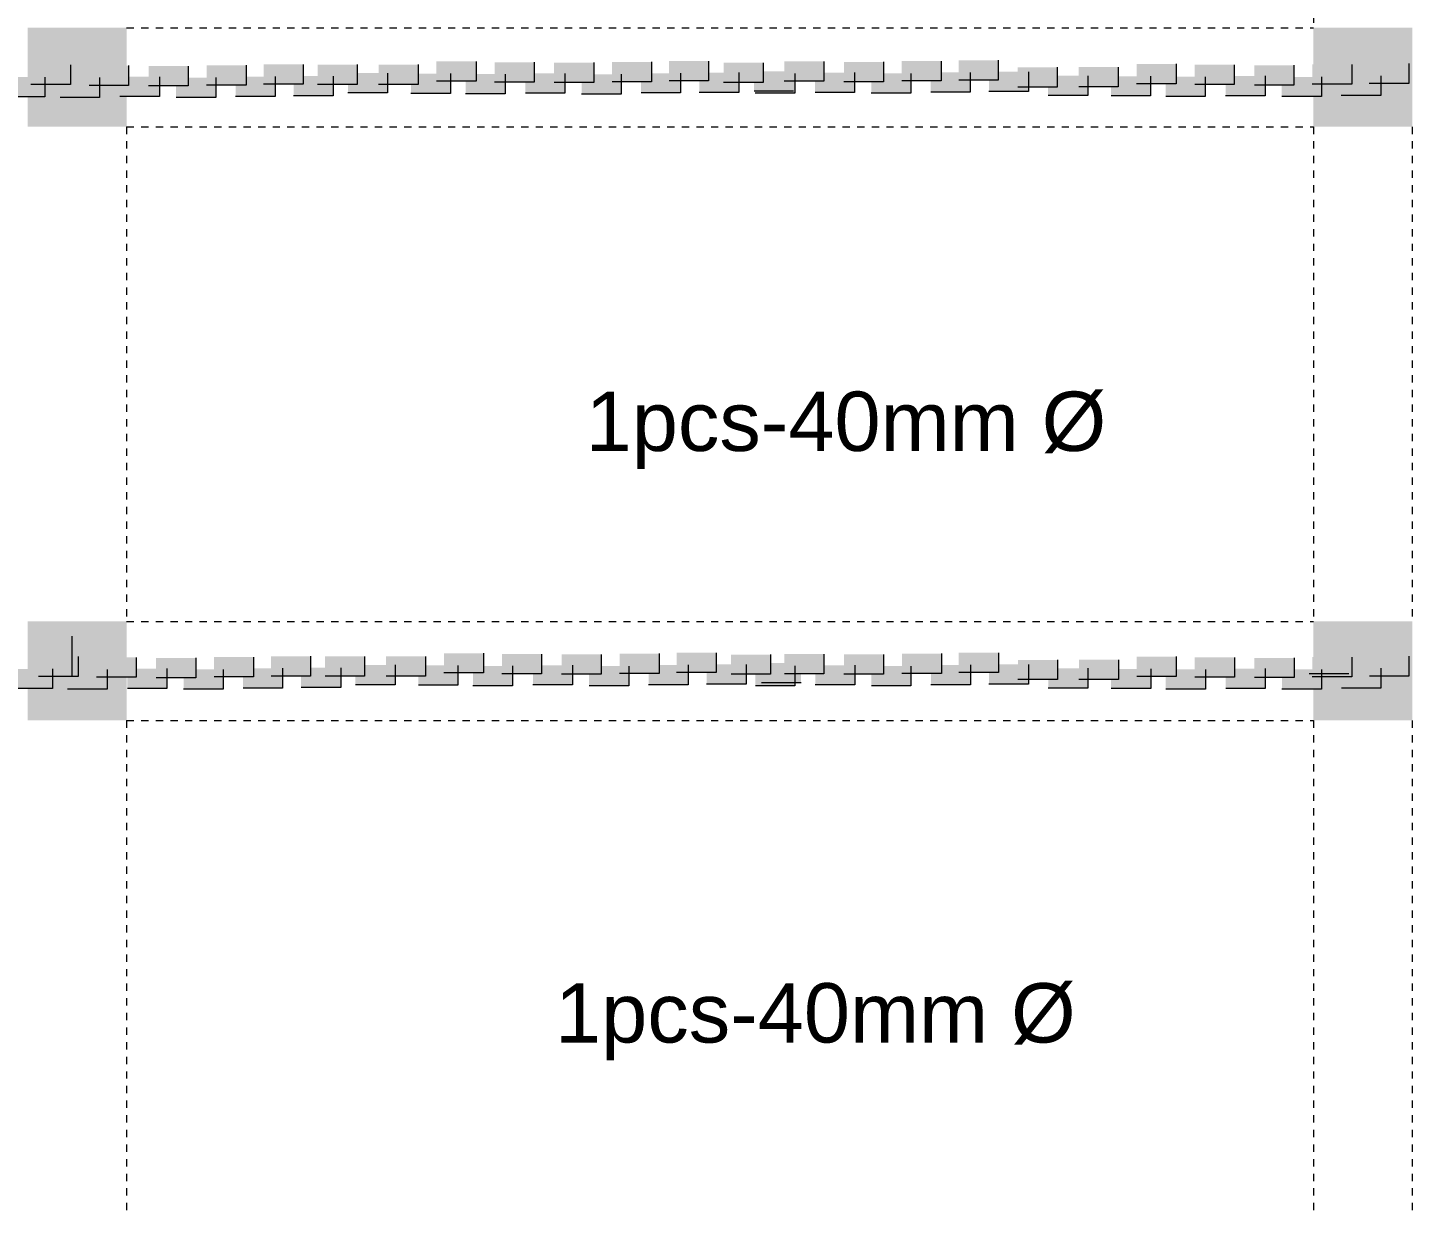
# Model space of a CAD drawing. Header units: millimetres. Extents: x 2391 to 3323, y 1596 to 2537.
# Drawn here: x 2815.74 to 2834.69, y 1876.64 to 1892.88 of the extents above; entities that cross this region are included whole.
import ezdxf

# ---------------------------------------------------------------- set-up
doc = ezdxf.new("R2010")
doc.units = ezdxf.units.MM
doc.linetypes.add('HIDDEN4', pattern=[0.09375, 0.0625, -0.03125])
doc.layers.add('columns', color=250, linetype='Continuous')
doc.layers.add('dimensions', color=203, linetype='Continuous')
doc.layers.add('PROPERTY LINES', color=140, linetype='HIDDEN4', lineweight=5)
doc.styles.get("Standard").update_dxf_attribs({"font": 'arial.ttf'})

msp = doc.modelspace()

# ---------------------------------------------------------------- hatches: boundary and pattern name
at = {"layer": 'columns', "linetype": 'ByBlock', "lineweight": 13}
h = msp.add_hatch(color=256, dxfattribs=at)
h.dxf.hatch_style = 1
h.paths.add_polyline_path([(2817.094, 1892.881), (2815.741, 1892.881), (2815.741, 1891.527), (2817.094, 1891.527)])
h = msp.add_hatch(color=256, dxfattribs=at)
h.dxf.hatch_style = 1
h.paths.add_polyline_path([(2834.693, 1892.881), (2833.339, 1892.881), (2833.339, 1891.527), (2834.693, 1891.527)])
h = msp.add_hatch(color=256, dxfattribs=at)
h.dxf.hatch_style = 1
h.paths.add_polyline_path([(2817.094, 1884.759), (2815.741, 1884.759), (2815.741, 1883.405), (2817.094, 1883.405)])
h = msp.add_hatch(color=256, dxfattribs=at)
h.dxf.hatch_style = 1
h.paths.add_polyline_path([(2834.693, 1884.759), (2833.339, 1884.759), (2833.339, 1883.405), (2834.693, 1883.405)])
at = {"layer": 'columns', "lineweight": 13, "ltscale": 0.25}
h = msp.add_hatch(color=256, dxfattribs=at)
h.dxf.hatch_style = 1
h.paths.add_polyline_path([(2816.496, 1884.148), (2816.496, 1883.606), (2815.955, 1883.606), (2815.955, 1884.148)])
at = {"layer": 'dimensions', "lineweight": 13, "ltscale": 0.25, "true_color": 0x000000}
h = msp.add_hatch(color=18, dxfattribs=at)
h.dxf.hatch_style = 1
h.paths.add_polyline_path([(2821.336, 1892.15), (2821.336, 1892.42), (2821.878, 1892.42), (2821.878, 1892.15)])
h = msp.add_hatch(color=18, dxfattribs=at)
h.dxf.hatch_style = 1
h.paths.add_polyline_path([(2822.131, 1892.138), (2822.131, 1892.409), (2822.672, 1892.409), (2822.672, 1892.138)])
h = msp.add_hatch(color=18, dxfattribs=at)
h.dxf.hatch_style = 1
h.paths.add_polyline_path([(2823.739, 1892.143), (2823.739, 1892.414), (2824.281, 1892.414), (2824.281, 1892.143)])
h = msp.add_hatch(color=18, dxfattribs=at)
h.dxf.hatch_style = 1
h.paths.add_polyline_path([(2824.52, 1892.154), (2824.52, 1892.425), (2825.061, 1892.425), (2825.061, 1892.154)])
h = msp.add_hatch(color=18, dxfattribs=at)
h.dxf.hatch_style = 1
h.paths.add_polyline_path([(2826.096, 1892.149), (2826.096, 1892.42), (2826.638, 1892.42), (2826.638, 1892.149)])
h = msp.add_hatch(color=18, dxfattribs=at)
h.dxf.hatch_style = 1
h.paths.add_polyline_path([(2826.912, 1892.143), (2826.912, 1892.414), (2827.454, 1892.414), (2827.454, 1892.143)])
h = msp.add_hatch(color=18, dxfattribs=at)
h.dxf.hatch_style = 1
h.paths.add_polyline_path([(2827.704, 1892.154), (2827.704, 1892.425), (2828.246, 1892.425), (2828.246, 1892.154)])
h = msp.add_hatch(color=18, dxfattribs=at)
h.dxf.hatch_style = 1
h.paths.add_polyline_path([(2828.485, 1892.165), (2828.485, 1892.436), (2829.026, 1892.436), (2829.026, 1892.165)])
h = msp.add_hatch(color=18, dxfattribs=at)
h.dxf.hatch_style = 1
h.paths.add_polyline_path([(2815.786, 1892.103), (2815.786, 1892.374), (2816.327, 1892.374), (2816.327, 1892.103)])
h = msp.add_hatch(color=18, dxfattribs=at)
h.dxf.hatch_style = 1
h.paths.add_polyline_path([(2816.58, 1892.091), (2816.58, 1892.362), (2817.122, 1892.362), (2817.122, 1892.091)])
h = msp.add_hatch(color=18, dxfattribs=at)
h.dxf.hatch_style = 1
h.paths.add_polyline_path([(2817.396, 1892.085), (2817.396, 1892.356), (2817.938, 1892.356), (2817.938, 1892.085)])
h = msp.add_hatch(color=18, dxfattribs=at)
h.dxf.hatch_style = 1
h.paths.add_polyline_path([(2818.189, 1892.096), (2818.189, 1892.367), (2818.73, 1892.367), (2818.73, 1892.096)])
h = msp.add_hatch(color=18, dxfattribs=at)
h.dxf.hatch_style = 1
h.paths.add_polyline_path([(2818.969, 1892.107), (2818.969, 1892.378), (2819.511, 1892.378), (2819.511, 1892.107)])
h = msp.add_hatch(color=18, dxfattribs=at)
h.dxf.hatch_style = 1
h.paths.add_polyline_path([(2819.381, 1891.949), (2819.381, 1892.22), (2819.923, 1892.22), (2819.923, 1891.949)])
h = msp.add_hatch(color=18, dxfattribs=at)
h.dxf.hatch_style = 1
h.paths.add_polyline_path([(2819.708, 1892.105), (2819.708, 1892.376), (2820.25, 1892.376), (2820.25, 1892.105)])
h = msp.add_hatch(color=18, dxfattribs=at)
h.dxf.hatch_style = 1
h.paths.add_polyline_path([(2820.125, 1891.989), (2820.125, 1892.26), (2820.666, 1892.26), (2820.666, 1891.989)])
h = msp.add_hatch(color=18, dxfattribs=at)
h.dxf.hatch_style = 1
h.paths.add_polyline_path([(2820.544, 1892.106), (2820.544, 1892.377), (2821.086, 1892.377), (2821.086, 1892.106)])
h = msp.add_hatch(color=18, dxfattribs=at)
h.dxf.hatch_style = 1
h.paths.add_polyline_path([(2820.986, 1891.982), (2820.986, 1892.253), (2821.527, 1892.253), (2821.527, 1891.982)])
h = msp.add_hatch(color=18, dxfattribs=at)
h.dxf.hatch_style = 1
h.paths.add_polyline_path([(2821.734, 1891.975), (2821.734, 1892.246), (2822.275, 1892.246), (2822.275, 1891.975)])
h = msp.add_hatch(color=18, dxfattribs=at)
h.dxf.hatch_style = 1
h.paths.add_polyline_path([(2822.554, 1891.985), (2822.554, 1892.256), (2823.095, 1892.256), (2823.095, 1891.985)])
h = msp.add_hatch(color=18, dxfattribs=at)
h.dxf.hatch_style = 1
h.paths.add_polyline_path([(2822.947, 1892.132), (2822.947, 1892.403), (2823.488, 1892.403), (2823.488, 1892.132)])
h = msp.add_hatch(color=18, dxfattribs=at)
h.dxf.hatch_style = 1
h.paths.add_polyline_path([(2823.323, 1891.974), (2823.323, 1892.245), (2823.864, 1892.245), (2823.864, 1891.974)])
h = msp.add_hatch(color=18, dxfattribs=at)
h.dxf.hatch_style = 1
h.paths.add_polyline_path([(2824.137, 1891.989), (2824.137, 1892.259), (2824.678, 1892.259), (2824.678, 1891.989)])
h = msp.add_hatch(color=18, dxfattribs=at)
h.dxf.hatch_style = 1
h.paths.add_polyline_path([(2824.932, 1891.996), (2824.932, 1892.267), (2825.473, 1892.267), (2825.473, 1891.996)])
h = msp.add_hatch(color=18, dxfattribs=at)
h.dxf.hatch_style = 1
h.paths.add_polyline_path([(2825.266, 1892.131), (2825.266, 1892.402), (2825.808, 1892.402), (2825.808, 1892.131)])
h = msp.add_hatch(color=18, dxfattribs=at)
h.dxf.hatch_style = 1
h.paths.add_polyline_path([(2825.683, 1892.015), (2825.683, 1892.286), (2826.224, 1892.286), (2826.224, 1892.015)])
h = msp.add_hatch(color=18, dxfattribs=at)
h.dxf.hatch_style = 1
h.paths.add_polyline_path([(2825.699, 1891.986), (2825.699, 1892.257), (2826.241, 1892.257), (2826.241, 1891.986)])
h = msp.add_hatch(color=18, dxfattribs=at)
h.dxf.hatch_style = 1
h.paths.add_polyline_path([(2826.519, 1891.997), (2826.519, 1892.267), (2827.06, 1892.267), (2827.06, 1891.997)])
h = msp.add_hatch(color=18, dxfattribs=at)
h.dxf.hatch_style = 1
h.paths.add_polyline_path([(2827.288, 1891.985), (2827.288, 1892.256), (2827.829, 1892.256), (2827.829, 1891.985)])
h = msp.add_hatch(color=18, dxfattribs=at)
h.dxf.hatch_style = 1
h.paths.add_polyline_path([(2828.102, 1892), (2828.102, 1892.27), (2828.643, 1892.27), (2828.643, 1892)])
h = msp.add_hatch(color=18, dxfattribs=at)
h.dxf.hatch_style = 1
h.paths.add_polyline_path([(2828.897, 1892.007), (2828.897, 1892.278), (2829.439, 1892.278), (2829.439, 1892.007)])
h = msp.add_hatch(color=18, dxfattribs=at)
h.dxf.hatch_style = 1
h.paths.add_polyline_path([(2829.292, 1892.07), (2829.292, 1892.341), (2829.834, 1892.341), (2829.834, 1892.07)])
h = msp.add_hatch(color=18, dxfattribs=at)
h.dxf.hatch_style = 1
h.paths.add_polyline_path([(2829.708, 1891.954), (2829.708, 1892.225), (2830.25, 1892.225), (2830.25, 1891.954)])
h = msp.add_hatch(color=18, dxfattribs=at)
h.dxf.hatch_style = 1
h.paths.add_polyline_path([(2830.128, 1892.071), (2830.128, 1892.342), (2830.669, 1892.342), (2830.669, 1892.071)])
h = msp.add_hatch(color=18, dxfattribs=at)
h.dxf.hatch_style = 1
h.paths.add_polyline_path([(2830.57, 1891.947), (2830.57, 1892.218), (2831.111, 1892.218), (2831.111, 1891.947)])
h = msp.add_hatch(color=18, dxfattribs=at)
h.dxf.hatch_style = 1
h.paths.add_polyline_path([(2830.92, 1892.115), (2830.92, 1892.385), (2831.461, 1892.385), (2831.461, 1892.115)])
h = msp.add_hatch(color=18, dxfattribs=at)
h.dxf.hatch_style = 1
h.paths.add_polyline_path([(2831.715, 1892.103), (2831.715, 1892.374), (2832.256, 1892.374), (2832.256, 1892.103)])
h = msp.add_hatch(color=18, dxfattribs=at)
h.dxf.hatch_style = 1
h.paths.add_polyline_path([(2832.137, 1891.95), (2832.137, 1892.221), (2832.679, 1892.221), (2832.679, 1891.95)])
h = msp.add_hatch(color=18, dxfattribs=at)
h.dxf.hatch_style = 1
h.paths.add_polyline_path([(2832.531, 1892.097), (2832.531, 1892.368), (2833.072, 1892.368), (2833.072, 1892.097)])
h = msp.add_hatch(color=18, dxfattribs=at)
h.dxf.hatch_style = 1
h.paths.add_polyline_path([(2833.323, 1892.108), (2833.323, 1892.379), (2833.864, 1892.379), (2833.864, 1892.108)])
h = msp.add_hatch(color=18, dxfattribs=at)
h.dxf.hatch_style = 1
h.paths.add_polyline_path([(2833.72, 1891.953), (2833.72, 1892.224), (2834.262, 1892.224), (2834.262, 1891.953)])
h = msp.add_hatch(color=18, dxfattribs=at)
h.dxf.hatch_style = 1
h.paths.add_polyline_path([(2834.103, 1892.119), (2834.103, 1892.39), (2834.645, 1892.39), (2834.645, 1892.119)])
h = msp.add_hatch(color=18, dxfattribs=at)
h.dxf.hatch_style = 1
h.paths.add_polyline_path([(2815.435, 1891.935), (2815.435, 1892.206), (2815.977, 1892.206), (2815.977, 1891.935)])
h = msp.add_hatch(color=18, dxfattribs=at)
h.dxf.hatch_style = 1
h.paths.add_polyline_path([(2816.183, 1891.928), (2816.183, 1892.199), (2816.725, 1892.199), (2816.725, 1891.928)])
h = msp.add_hatch(color=18, dxfattribs=at)
h.dxf.hatch_style = 1
h.paths.add_polyline_path([(2817.003, 1891.939), (2817.003, 1892.21), (2817.545, 1892.21), (2817.545, 1891.939)])
h = msp.add_hatch(color=18, dxfattribs=at)
h.dxf.hatch_style = 1
h.paths.add_polyline_path([(2817.772, 1891.927), (2817.772, 1892.198), (2818.314, 1892.198), (2818.314, 1891.927)])
h = msp.add_hatch(color=18, dxfattribs=at)
h.dxf.hatch_style = 1
h.paths.add_polyline_path([(2818.586, 1891.942), (2818.586, 1892.213), (2819.128, 1892.213), (2819.128, 1891.942)])
h = msp.add_hatch(color=18, dxfattribs=at)
h.dxf.hatch_style = 1
h.paths.add_polyline_path([(2831.318, 1891.94), (2831.318, 1892.21), (2831.859, 1892.21), (2831.859, 1891.94)])
h = msp.add_hatch(color=18, dxfattribs=at)
h.dxf.hatch_style = 1
h.paths.add_polyline_path([(2832.906, 1891.939), (2832.906, 1892.209), (2833.448, 1892.209), (2833.448, 1891.939)])
h = msp.add_hatch(color=18, dxfattribs=at)
h.dxf.hatch_style = 1
h.paths.add_polyline_path([(2815.888, 1884.008), (2815.888, 1884.279), (2816.43, 1884.279), (2816.43, 1884.008)])
h = msp.add_hatch(color=18, dxfattribs=at)
h.dxf.hatch_style = 1
h.paths.add_polyline_path([(2816.683, 1883.996), (2816.683, 1884.267), (2817.224, 1884.267), (2817.224, 1883.996)])
h = msp.add_hatch(color=18, dxfattribs=at)
h.dxf.hatch_style = 1
h.paths.add_polyline_path([(2817.499, 1883.99), (2817.499, 1884.261), (2818.04, 1884.261), (2818.04, 1883.99)])
h = msp.add_hatch(color=18, dxfattribs=at)
h.dxf.hatch_style = 1
h.paths.add_polyline_path([(2818.291, 1884.001), (2818.291, 1884.272), (2818.833, 1884.272), (2818.833, 1884.001)])
h = msp.add_hatch(color=18, dxfattribs=at)
h.dxf.hatch_style = 1
h.paths.add_polyline_path([(2819.072, 1884.012), (2819.072, 1884.283), (2819.613, 1884.283), (2819.613, 1884.012)])
h = msp.add_hatch(color=18, dxfattribs=at)
h.dxf.hatch_style = 1
h.paths.add_polyline_path([(2819.811, 1884.01), (2819.811, 1884.281), (2820.352, 1884.281), (2820.352, 1884.01)])
h = msp.add_hatch(color=18, dxfattribs=at)
h.dxf.hatch_style = 1
h.paths.add_polyline_path([(2820.647, 1884.011), (2820.647, 1884.282), (2821.188, 1884.282), (2821.188, 1884.011)])
h = msp.add_hatch(color=18, dxfattribs=at)
h.dxf.hatch_style = 1
h.paths.add_polyline_path([(2821.439, 1884.055), (2821.439, 1884.325), (2821.98, 1884.325), (2821.98, 1884.055)])
h = msp.add_hatch(color=18, dxfattribs=at)
h.dxf.hatch_style = 1
h.paths.add_polyline_path([(2822.233, 1884.043), (2822.233, 1884.314), (2822.775, 1884.314), (2822.775, 1884.043)])
h = msp.add_hatch(color=18, dxfattribs=at)
h.dxf.hatch_style = 1
h.paths.add_polyline_path([(2823.049, 1884.037), (2823.049, 1884.308), (2823.591, 1884.308), (2823.591, 1884.037)])
h = msp.add_hatch(color=18, dxfattribs=at)
h.dxf.hatch_style = 1
h.paths.add_polyline_path([(2823.842, 1884.048), (2823.842, 1884.319), (2824.383, 1884.319), (2824.383, 1884.048)])
h = msp.add_hatch(color=18, dxfattribs=at)
h.dxf.hatch_style = 1
h.paths.add_polyline_path([(2824.622, 1884.059), (2824.622, 1884.33), (2825.164, 1884.33), (2825.164, 1884.059)])
h = msp.add_hatch(color=18, dxfattribs=at)
h.dxf.hatch_style = 1
h.paths.add_polyline_path([(2825.369, 1884.036), (2825.369, 1884.307), (2825.91, 1884.307), (2825.91, 1884.036)])
h = msp.add_hatch(color=18, dxfattribs=at)
h.dxf.hatch_style = 1
h.paths.add_polyline_path([(2826.098, 1884.043), (2826.098, 1884.313), (2826.639, 1884.313), (2826.639, 1884.043)])
h = msp.add_hatch(color=18, dxfattribs=at)
h.dxf.hatch_style = 1
h.paths.add_polyline_path([(2826.914, 1884.037), (2826.914, 1884.308), (2827.455, 1884.308), (2827.455, 1884.037)])
h = msp.add_hatch(color=18, dxfattribs=at)
h.dxf.hatch_style = 1
h.paths.add_polyline_path([(2827.706, 1884.048), (2827.706, 1884.319), (2828.247, 1884.319), (2828.247, 1884.048)])
h = msp.add_hatch(color=18, dxfattribs=at)
h.dxf.hatch_style = 1
h.paths.add_polyline_path([(2828.486, 1884.059), (2828.486, 1884.33), (2829.028, 1884.33), (2829.028, 1884.059)])
h = msp.add_hatch(color=18, dxfattribs=at)
h.dxf.hatch_style = 1
h.paths.add_polyline_path([(2830.921, 1884.008), (2830.921, 1884.279), (2831.463, 1884.279), (2831.463, 1884.008)])
h = msp.add_hatch(color=18, dxfattribs=at)
h.dxf.hatch_style = 1
h.paths.add_polyline_path([(2831.716, 1883.996), (2831.716, 1884.267), (2832.258, 1884.267), (2832.258, 1883.996)])
h = msp.add_hatch(color=18, dxfattribs=at)
h.dxf.hatch_style = 1
h.paths.add_polyline_path([(2832.532, 1883.991), (2832.532, 1884.261), (2833.074, 1884.261), (2833.074, 1883.991)])
h = msp.add_hatch(color=18, dxfattribs=at)
h.dxf.hatch_style = 1
h.paths.add_polyline_path([(2833.324, 1884.001), (2833.324, 1884.272), (2833.866, 1884.272), (2833.866, 1884.001)])
h = msp.add_hatch(color=18, dxfattribs=at)
h.dxf.hatch_style = 1
h.paths.add_polyline_path([(2834.105, 1884.012), (2834.105, 1884.283), (2834.646, 1884.283), (2834.646, 1884.012)])
h = msp.add_hatch(color=18, dxfattribs=at)
h.dxf.hatch_style = 1
h.paths.add_polyline_path([(2815.538, 1883.84), (2815.538, 1884.111), (2816.079, 1884.111), (2816.079, 1883.84)])
h = msp.add_hatch(color=18, dxfattribs=at)
h.dxf.hatch_style = 1
h.paths.add_polyline_path([(2816.286, 1883.833), (2816.286, 1884.104), (2816.827, 1884.104), (2816.827, 1883.833)])
h = msp.add_hatch(color=18, dxfattribs=at)
h.dxf.hatch_style = 1
h.paths.add_polyline_path([(2817.106, 1883.844), (2817.106, 1884.115), (2817.647, 1884.115), (2817.647, 1883.844)])
h = msp.add_hatch(color=18, dxfattribs=at)
h.dxf.hatch_style = 1
h.paths.add_polyline_path([(2817.875, 1883.832), (2817.875, 1884.103), (2818.416, 1884.103), (2818.416, 1883.832)])
h = msp.add_hatch(color=18, dxfattribs=at)
h.dxf.hatch_style = 1
h.paths.add_polyline_path([(2818.689, 1883.847), (2818.689, 1884.118), (2819.23, 1884.118), (2819.23, 1883.847)])
h = msp.add_hatch(color=18, dxfattribs=at)
h.dxf.hatch_style = 1
h.paths.add_polyline_path([(2819.484, 1883.854), (2819.484, 1884.125), (2820.025, 1884.125), (2820.025, 1883.854)])
h = msp.add_hatch(color=18, dxfattribs=at)
h.dxf.hatch_style = 1
h.paths.add_polyline_path([(2820.227, 1883.894), (2820.227, 1884.165), (2820.769, 1884.165), (2820.769, 1883.894)])
h = msp.add_hatch(color=18, dxfattribs=at)
h.dxf.hatch_style = 1
h.paths.add_polyline_path([(2821.088, 1883.887), (2821.088, 1884.158), (2821.63, 1884.158), (2821.63, 1883.887)])
h = msp.add_hatch(color=18, dxfattribs=at)
h.dxf.hatch_style = 1
h.paths.add_polyline_path([(2821.836, 1883.88), (2821.836, 1884.15), (2822.378, 1884.15), (2822.378, 1883.88)])
h = msp.add_hatch(color=18, dxfattribs=at)
h.dxf.hatch_style = 1
h.paths.add_polyline_path([(2822.656, 1883.89), (2822.656, 1884.161), (2823.198, 1884.161), (2823.198, 1883.89)])
h = msp.add_hatch(color=18, dxfattribs=at)
h.dxf.hatch_style = 1
h.paths.add_polyline_path([(2823.425, 1883.879), (2823.425, 1884.149), (2823.967, 1884.149), (2823.967, 1883.879)])
h = msp.add_hatch(color=18, dxfattribs=at)
h.dxf.hatch_style = 1
h.paths.add_polyline_path([(2824.239, 1883.893), (2824.239, 1884.164), (2824.781, 1884.164), (2824.781, 1883.893)])
h = msp.add_hatch(color=18, dxfattribs=at)
h.dxf.hatch_style = 1
h.paths.add_polyline_path([(2825.034, 1883.901), (2825.034, 1884.172), (2825.576, 1884.172), (2825.576, 1883.901)])
h = msp.add_hatch(color=18, dxfattribs=at)
h.dxf.hatch_style = 1
h.paths.add_polyline_path([(2825.701, 1883.88), (2825.701, 1884.15), (2826.242, 1884.15), (2826.242, 1883.88)])
h = msp.add_hatch(color=18, dxfattribs=at)
h.dxf.hatch_style = 1
h.paths.add_polyline_path([(2825.785, 1883.92), (2825.785, 1884.191), (2826.327, 1884.191), (2826.327, 1883.92)])
h = msp.add_hatch(color=18, dxfattribs=at)
h.dxf.hatch_style = 1
h.paths.add_polyline_path([(2826.52, 1883.89), (2826.52, 1884.161), (2827.062, 1884.161), (2827.062, 1883.89)])
h = msp.add_hatch(color=18, dxfattribs=at)
h.dxf.hatch_style = 1
h.paths.add_polyline_path([(2827.289, 1883.879), (2827.289, 1884.149), (2827.831, 1884.149), (2827.831, 1883.879)])
h = msp.add_hatch(color=18, dxfattribs=at)
h.dxf.hatch_style = 1
h.paths.add_polyline_path([(2828.103, 1883.893), (2828.103, 1884.164), (2828.645, 1884.164), (2828.645, 1883.893)])
h = msp.add_hatch(color=18, dxfattribs=at)
h.dxf.hatch_style = 1
h.paths.add_polyline_path([(2828.899, 1883.901), (2828.899, 1884.171), (2829.44, 1884.171), (2829.44, 1883.901)])
h = msp.add_hatch(color=18, dxfattribs=at)
h.dxf.hatch_style = 1
h.paths.add_polyline_path([(2829.294, 1883.964), (2829.294, 1884.234), (2829.835, 1884.234), (2829.835, 1883.964)])
h = msp.add_hatch(color=18, dxfattribs=at)
h.dxf.hatch_style = 1
h.paths.add_polyline_path([(2829.71, 1883.848), (2829.71, 1884.119), (2830.251, 1884.119), (2830.251, 1883.848)])
h = msp.add_hatch(color=18, dxfattribs=at)
h.dxf.hatch_style = 1
h.paths.add_polyline_path([(2830.129, 1883.964), (2830.129, 1884.235), (2830.671, 1884.235), (2830.671, 1883.964)])
h = msp.add_hatch(color=18, dxfattribs=at)
h.dxf.hatch_style = 1
h.paths.add_polyline_path([(2830.571, 1883.841), (2830.571, 1884.111), (2831.113, 1884.111), (2831.113, 1883.841)])
h = msp.add_hatch(color=18, dxfattribs=at)
h.dxf.hatch_style = 1
h.paths.add_polyline_path([(2831.319, 1883.833), (2831.319, 1884.104), (2831.861, 1884.104), (2831.861, 1883.833)])
h = msp.add_hatch(color=18, dxfattribs=at)
h.dxf.hatch_style = 1
h.paths.add_polyline_path([(2832.139, 1883.844), (2832.139, 1884.115), (2832.68, 1884.115), (2832.68, 1883.844)])
h = msp.add_hatch(color=18, dxfattribs=at)
h.dxf.hatch_style = 1
h.paths.add_polyline_path([(2832.908, 1883.832), (2832.908, 1884.103), (2833.449, 1884.103), (2833.449, 1883.832)])
h = msp.add_hatch(color=18, dxfattribs=at)
h.dxf.hatch_style = 1
h.paths.add_polyline_path([(2833.722, 1883.847), (2833.722, 1884.118), (2834.264, 1884.118), (2834.264, 1883.847)])

# ---------------------------------------------------------------- linework, layer by layer
at = {"layer": 'columns', "lineweight": 13, "ltscale": 0.25}
for p, q in [((2816.348, 1884.017), (2816.348, 1884.559)), ((2833.824, 1884.042), (2833.283, 1884.042))]:
    msp.add_line(p, q, dxfattribs=at)
at = {"layer": 'dimensions', "color": 18, "lineweight": 13, "ltscale": 0.25, "true_color": 0x000000}
for p, q in [((2821.878, 1892.42), (2821.878, 1892.15)), ((2822.672, 1892.409), (2822.672, 1892.138)), ((2824.281, 1892.414), (2824.281, 1892.143)), ((2825.061, 1892.425), (2825.061, 1892.154)), ((2826.638, 1892.42), (2826.638, 1892.149)), ((2827.454, 1892.414), (2827.454, 1892.143)), ((2828.246, 1892.425), (2828.246, 1892.154)), ((2829.026, 1892.436), (2829.026, 1892.165)), ((2816.327, 1892.374), (2816.327, 1892.103)), ((2817.122, 1892.362), (2817.122, 1892.091)), ((2817.938, 1892.356), (2817.938, 1892.085)), ((2818.73, 1892.367), (2818.73, 1892.096)), ((2819.511, 1892.378), (2819.511, 1892.107)), ((2819.923, 1892.22), (2819.923, 1891.949)), ((2820.25, 1892.376), (2820.25, 1892.105)), ((2820.666, 1892.26), (2820.666, 1891.989)), ((2821.086, 1892.377), (2821.086, 1892.106)), ((2821.527, 1892.253), (2821.527, 1891.982)), ((2822.275, 1892.246), (2822.275, 1891.975)), ((2823.095, 1892.256), (2823.095, 1891.985)), ((2823.488, 1892.403), (2823.488, 1892.132)), ((2823.864, 1892.245), (2823.864, 1891.974)), ((2824.678, 1892.259), (2824.678, 1891.989)), ((2825.473, 1892.267), (2825.473, 1891.996)), ((2825.808, 1892.402), (2825.808, 1892.131)), ((2826.241, 1892.257), (2826.241, 1891.986)), ((2827.06, 1892.267), (2827.06, 1891.997)), ((2827.829, 1892.256), (2827.829, 1891.985)), ((2828.643, 1892.27), (2828.643, 1892)), ((2829.439, 1892.278), (2829.439, 1892.007)), ((2829.834, 1892.341), (2829.834, 1892.07)), ((2830.25, 1892.225), (2830.25, 1891.954)), ((2830.669, 1892.342), (2830.669, 1892.071)), ((2831.111, 1892.218), (2831.111, 1891.947)), ((2831.461, 1892.385), (2831.461, 1892.115)), ((2832.256, 1892.374), (2832.256, 1892.103)), ((2832.679, 1892.221), (2832.679, 1891.95)), ((2833.072, 1892.368), (2833.072, 1892.097)), ((2833.864, 1892.379), (2833.864, 1892.108)), ((2834.262, 1892.224), (2834.262, 1891.953)), ((2834.645, 1892.39), (2834.645, 1892.119)), ((2816.327, 1892.103), (2815.786, 1892.103)), ((2815.977, 1892.206), (2815.977, 1891.935)), ((2817.122, 1892.091), (2816.58, 1892.091)), ((2816.725, 1892.199), (2816.725, 1891.928)), ((2817.938, 1892.085), (2817.396, 1892.085)), ((2817.545, 1892.21), (2817.545, 1891.939)), ((2818.73, 1892.096), (2818.189, 1892.096)), ((2818.314, 1892.198), (2818.314, 1891.927)), ((2819.511, 1892.107), (2818.969, 1892.107)), ((2819.128, 1892.213), (2819.128, 1891.942)), ((2820.25, 1892.105), (2819.708, 1892.105)), ((2821.086, 1892.106), (2820.544, 1892.106)), ((2821.878, 1892.15), (2821.336, 1892.15)), ((2822.672, 1892.138), (2822.131, 1892.138)), ((2823.488, 1892.132), (2822.947, 1892.132)), ((2824.281, 1892.143), (2823.739, 1892.143)), ((2825.061, 1892.154), (2824.52, 1892.154)), ((2825.808, 1892.131), (2825.266, 1892.131)), ((2826.638, 1892.149), (2826.096, 1892.149)), ((2827.454, 1892.143), (2826.912, 1892.143)), ((2828.246, 1892.154), (2827.704, 1892.154)), ((2829.026, 1892.165), (2828.485, 1892.165)), ((2829.834, 1892.07), (2829.292, 1892.07)), ((2830.669, 1892.071), (2830.128, 1892.071)), ((2831.461, 1892.115), (2830.92, 1892.115)), ((2832.256, 1892.103), (2831.715, 1892.103)), ((2831.859, 1892.21), (2831.859, 1891.94)), ((2833.072, 1892.097), (2832.531, 1892.097)), ((2833.864, 1892.108), (2833.323, 1892.108)), ((2833.448, 1892.209), (2833.448, 1891.939)), ((2834.645, 1892.119), (2834.103, 1892.119)), ((2815.977, 1891.935), (2815.435, 1891.935)), ((2816.725, 1891.928), (2816.183, 1891.928)), ((2817.545, 1891.939), (2817.003, 1891.939)), ((2818.314, 1891.927), (2817.772, 1891.927)), ((2819.128, 1891.942), (2818.586, 1891.942)), ((2819.923, 1891.949), (2819.381, 1891.949)), ((2820.666, 1891.989), (2820.125, 1891.989)), ((2821.527, 1891.982), (2820.986, 1891.982)), ((2822.275, 1891.975), (2821.734, 1891.975)), ((2823.095, 1891.985), (2822.554, 1891.985)), ((2823.864, 1891.974), (2823.323, 1891.974)), ((2824.678, 1891.989), (2824.137, 1891.989)), ((2825.473, 1891.996), (2824.932, 1891.996)), ((2826.224, 1892.015), (2825.683, 1892.015)), ((2826.241, 1891.986), (2825.699, 1891.986)), ((2827.06, 1891.997), (2826.519, 1891.997)), ((2827.829, 1891.985), (2827.288, 1891.985)), ((2828.643, 1892), (2828.102, 1892)), ((2829.439, 1892.007), (2828.897, 1892.007)), ((2830.25, 1891.954), (2829.708, 1891.954)), ((2831.111, 1891.947), (2830.57, 1891.947)), ((2831.859, 1891.94), (2831.318, 1891.94)), ((2832.679, 1891.95), (2832.137, 1891.95)), ((2833.448, 1891.939), (2832.906, 1891.939)), ((2834.262, 1891.953), (2833.72, 1891.953)), ((2816.43, 1884.279), (2816.43, 1884.008)), ((2817.224, 1884.267), (2817.224, 1883.996)), ((2818.04, 1884.261), (2818.04, 1883.99)), ((2818.833, 1884.272), (2818.833, 1884.001)), ((2819.613, 1884.283), (2819.613, 1884.012)), ((2820.352, 1884.281), (2820.352, 1884.01)), ((2821.188, 1884.282), (2821.188, 1884.011)), ((2821.98, 1884.325), (2821.98, 1884.055)), ((2822.775, 1884.314), (2822.775, 1884.043)), ((2823.591, 1884.308), (2823.591, 1884.037)), ((2824.383, 1884.319), (2824.383, 1884.048)), ((2825.164, 1884.33), (2825.164, 1884.059)), ((2825.91, 1884.307), (2825.91, 1884.036)), ((2826.639, 1884.313), (2826.639, 1884.043)), ((2827.455, 1884.308), (2827.455, 1884.037)), ((2828.247, 1884.319), (2828.247, 1884.048)), ((2829.028, 1884.33), (2829.028, 1884.059)), ((2831.463, 1884.279), (2831.463, 1884.008)), ((2832.258, 1884.267), (2832.258, 1883.996)), ((2833.074, 1884.261), (2833.074, 1883.991)), ((2833.866, 1884.272), (2833.866, 1884.001)), ((2834.646, 1884.283), (2834.646, 1884.012)), ((2816.079, 1884.111), (2816.079, 1883.84)), ((2816.827, 1884.104), (2816.827, 1883.833)), ((2817.647, 1884.115), (2817.647, 1883.844)), ((2818.416, 1884.103), (2818.416, 1883.832)), ((2819.23, 1884.118), (2819.23, 1883.847)), ((2820.025, 1884.125), (2820.025, 1883.854)), ((2820.769, 1884.165), (2820.769, 1883.894)), ((2821.63, 1884.158), (2821.63, 1883.887)), ((2822.378, 1884.15), (2822.378, 1883.88)), ((2823.198, 1884.161), (2823.198, 1883.89)), ((2823.967, 1884.149), (2823.967, 1883.879)), ((2824.781, 1884.164), (2824.781, 1883.893)), ((2825.576, 1884.172), (2825.576, 1883.901)), ((2826.242, 1884.15), (2826.242, 1883.88)), ((2827.062, 1884.161), (2827.062, 1883.89)), ((2827.831, 1884.149), (2827.831, 1883.879)), ((2828.645, 1884.164), (2828.645, 1883.893)), ((2829.44, 1884.171), (2829.44, 1883.901)), ((2829.835, 1884.234), (2829.835, 1883.964)), ((2830.251, 1884.119), (2830.251, 1883.848)), ((2830.671, 1884.235), (2830.671, 1883.964)), ((2831.113, 1884.111), (2831.113, 1883.841)), ((2831.861, 1884.104), (2831.861, 1883.833)), ((2832.68, 1884.115), (2832.68, 1883.844)), ((2833.449, 1884.103), (2833.449, 1883.832)), ((2834.264, 1884.118), (2834.264, 1883.847)), ((2816.43, 1884.008), (2815.888, 1884.008)), ((2817.224, 1883.996), (2816.683, 1883.996)), ((2818.04, 1883.99), (2817.499, 1883.99)), ((2818.833, 1884.001), (2818.291, 1884.001)), ((2819.613, 1884.012), (2819.072, 1884.012)), ((2820.352, 1884.01), (2819.811, 1884.01)), ((2820.769, 1883.894), (2820.227, 1883.894)), ((2821.188, 1884.011), (2820.647, 1884.011)), ((2821.63, 1883.887), (2821.088, 1883.887)), ((2821.98, 1884.055), (2821.439, 1884.055)), ((2822.378, 1883.88), (2821.836, 1883.88)), ((2822.775, 1884.043), (2822.233, 1884.043)), ((2823.198, 1883.89), (2822.656, 1883.89)), ((2823.591, 1884.037), (2823.049, 1884.037)), ((2823.967, 1883.879), (2823.425, 1883.879)), ((2824.383, 1884.048), (2823.842, 1884.048)), ((2824.781, 1883.893), (2824.239, 1883.893)), ((2825.164, 1884.059), (2824.622, 1884.059)), ((2825.576, 1883.901), (2825.034, 1883.901)), ((2825.91, 1884.036), (2825.369, 1884.036)), ((2826.242, 1883.88), (2825.701, 1883.88)), ((2826.327, 1883.92), (2825.785, 1883.92)), ((2826.639, 1884.043), (2826.098, 1884.043)), ((2827.062, 1883.89), (2826.52, 1883.89)), ((2827.455, 1884.037), (2826.914, 1884.037)), ((2827.831, 1883.879), (2827.289, 1883.879)), ((2828.247, 1884.048), (2827.706, 1884.048)), ((2828.645, 1883.893), (2828.103, 1883.893)), ((2829.028, 1884.059), (2828.486, 1884.059)), ((2829.44, 1883.901), (2828.899, 1883.901)), ((2829.835, 1883.964), (2829.294, 1883.964)), ((2830.671, 1883.964), (2830.129, 1883.964)), ((2831.463, 1884.008), (2830.921, 1884.008)), ((2832.258, 1883.996), (2831.716, 1883.996)), ((2833.074, 1883.991), (2832.532, 1883.991)), ((2833.866, 1884.001), (2833.324, 1884.001)), ((2834.646, 1884.012), (2834.105, 1884.012)), ((2816.079, 1883.84), (2815.538, 1883.84)), ((2816.827, 1883.833), (2816.286, 1883.833)), ((2817.647, 1883.844), (2817.106, 1883.844)), ((2818.416, 1883.832), (2817.875, 1883.832)), ((2819.23, 1883.847), (2818.689, 1883.847)), ((2820.025, 1883.854), (2819.484, 1883.854)), ((2830.251, 1883.848), (2829.71, 1883.848)), ((2831.113, 1883.841), (2830.571, 1883.841)), ((2831.861, 1883.833), (2831.319, 1883.833)), ((2832.68, 1883.844), (2832.139, 1883.844)), ((2833.449, 1883.832), (2832.908, 1883.832)), ((2834.264, 1883.847), (2833.722, 1883.847))]:
    msp.add_line(p, q, dxfattribs=at)
at = {"layer": 'PROPERTY LINES', "lineweight": 13, "ltscale": 0.25}
for p, q in [((2833.339, 1899.65), (2833.339, 1892.881)), ((2817.094, 1892.881), (2833.339, 1892.881)), ((2817.094, 1891.527), (2833.339, 1891.527)), ((2817.094, 1891.527), (2817.094, 1884.759)), ((2833.339, 1891.527), (2833.339, 1884.759)), ((2834.693, 1891.527), (2834.693, 1884.759)), ((2817.094, 1884.759), (2833.339, 1884.759)), ((2817.094, 1883.405), (2833.339, 1883.405)), ((2817.094, 1883.405), (2817.094, 1876.636)), ((2833.339, 1883.405), (2833.339, 1876.636)), ((2834.693, 1883.405), (2834.693, 1876.636))]:
    msp.add_line(p, q, dxfattribs=at)

# ---------------------------------------------------------------- texts
at = {"layer": 'dimensions'}
for p in [(2823.379, 1887.091), (2822.96, 1878.999)]:
    msp.add_text('1pcs-40mm Ø', height=0.81225, dxfattribs=at).set_placement(p)

doc.saveas('drawing.dxf')
